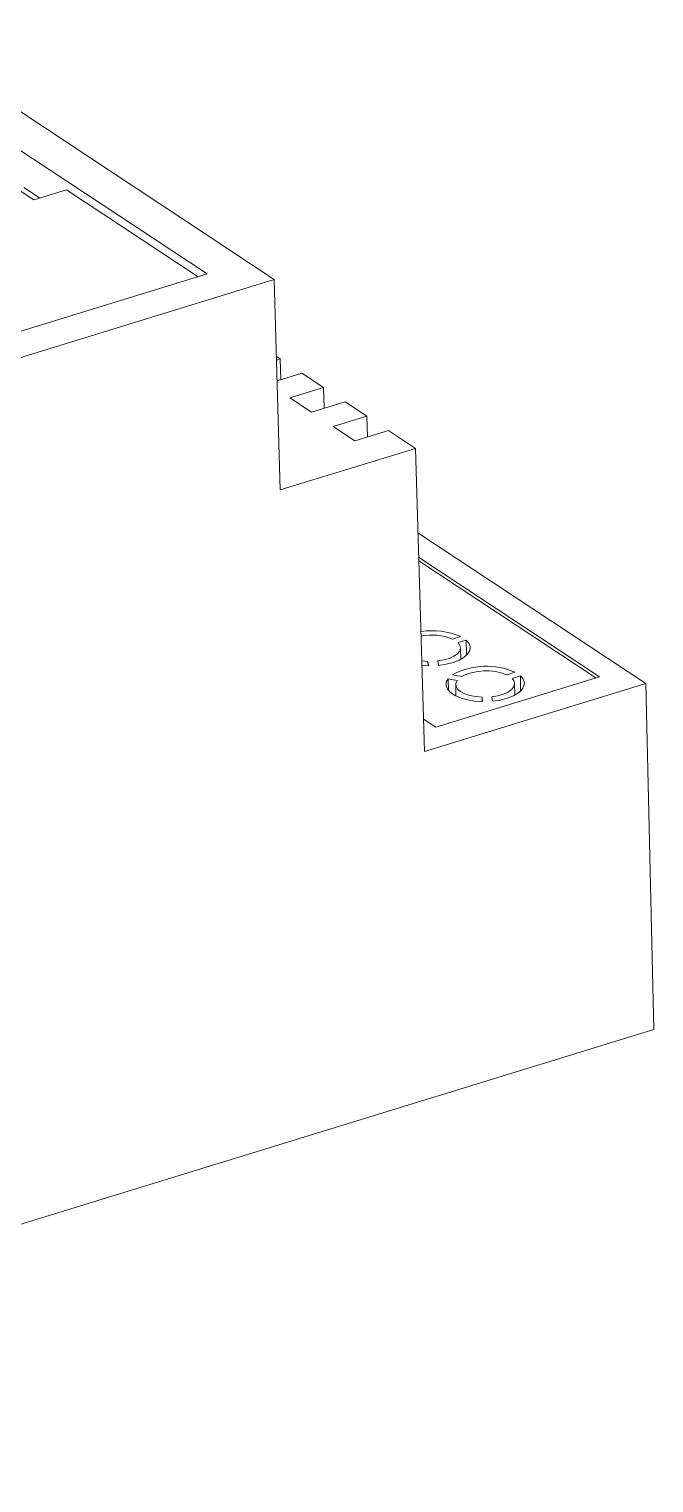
# Model space of a CAD drawing. Header units: inches. Extents: x 2944 to 3646, y 1129 to 1377.
# Drawn here: x 3205.58 to 3221.49, y 1186.85 to 1223.84 of the extents above; entities that cross this region are included whole.
import ezdxf

# ---------------------------------------------------------------- set-up
doc = ezdxf.new("R2010")
doc.units = ezdxf.units.IN
doc.header["$LTSCALE"] = 15

msp = doc.modelspace()

# ---------------------------------------------------------------- linework, layer by layer
at = {"color": 7, "linetype": 'Continuous', "lineweight": 15}
for p, q in [((3211.824, 1217.469), (3202.183, 1223.839)), ((3210.114, 1217.61), (3201.849, 1223.07)), ((3204.6, 1220.224), (3205.702, 1219.496)), ((3205.85, 1219.542), (3205.445, 1219.809)), ((3205.702, 1219.496), (3206.536, 1219.752)), ((3209.885, 1217.54), (3206.536, 1219.752)), ((3193.217, 1212.42), (3210.114, 1217.61)), ((3211.824, 1217.469), (3192.883, 1211.651)), ((3211.976, 1212.116), (3211.824, 1217.469)), ((3211.975, 1215.448), (3211.88, 1215.511)), ((3211.883, 1215.42), (3211.975, 1215.448)), ((3211.975, 1215.448), (3211.991, 1214.92)), ((3212.526, 1215.084), (3211.898, 1214.891)), ((3213.077, 1214.72), (3212.526, 1215.084)), ((3212.221, 1214.457), (3213.077, 1214.72)), ((3213.077, 1214.72), (3213.093, 1214.192)), ((3212.221, 1214.457), (3212.772, 1214.093)), ((3213.628, 1214.356), (3212.772, 1214.093)), ((3214.179, 1213.992), (3213.628, 1214.356)), ((3213.323, 1213.729), (3214.179, 1213.992)), ((3214.179, 1213.992), (3214.195, 1213.464)), ((3213.323, 1213.729), (3213.874, 1213.365)), ((3214.73, 1213.628), (3213.874, 1213.365)), ((3215.418, 1213.173), (3214.73, 1213.628)), ((3215.418, 1213.173), (3211.976, 1212.116)), ((3215.651, 1205.46), (3215.418, 1213.173)), ((3221.284, 1207.19), (3215.483, 1211.022)), ((3215.502, 1210.404), (3220.107, 1207.361)), ((3215.505, 1210.313), (3220.015, 1207.333)), ((3216.578, 1208.387), (3216.367, 1208.322)), ((3216.505, 1208.231), (3216.715, 1208.296)), ((3216.722, 1207.908), (3216.715, 1208.296)), ((3216.573, 1207.805), (3216.568, 1208.1)), ((3215.582, 1207.767), (3215.738, 1207.754)), ((3215.753, 1207.642), (3215.585, 1207.651)), ((3215.753, 1207.642), (3215.738, 1207.754)), ((3215.74, 1207.642), (3215.738, 1207.754)), ((3215.988, 1207.764), (3216.003, 1207.652)), ((3221.284, 1207.19), (3215.651, 1205.46)), ((3220.107, 1207.361), (3215.935, 1206.08)), ((3216.479, 1207.265), (3216.253, 1207.312)), ((3216.258, 1207.011), (3216.253, 1207.312)), ((3216.365, 1207.413), (3216.59, 1207.366)), ((3216.446, 1207.165), (3216.451, 1206.87)), ((3217.955, 1207.477), (3217.744, 1207.412)), ((3217.882, 1207.321), (3218.093, 1207.386)), ((3217.951, 1206.895), (3217.946, 1207.19)), ((3218.099, 1206.998), (3218.093, 1207.386)), ((3221.493, 1198.389), (3221.284, 1207.19)), ((3217.131, 1206.732), (3217.116, 1206.844)), ((3217.117, 1206.732), (3217.116, 1206.844)), ((3217.365, 1206.854), (3217.38, 1206.742)), ((3215.935, 1206.08), (3215.626, 1206.284)), ((3221.493, 1198.389), (3183.945, 1186.855))]:
    msp.add_line(p, q, dxfattribs=at)
at = {"color": 7, "linetype": 'Continuous', "lineweight": 15, "flags": 128}
for points in [[(3216.715, 1208.296), (3216.787, 1208.211), (3216.817, 1208.122), (3216.806, 1208.031), (3216.754, 1207.942), (3216.663, 1207.86), (3216.536, 1207.787), (3216.379, 1207.726), (3216.199, 1207.681), (3216.003, 1207.652)], [(3215.988, 1207.764), (3216.143, 1207.79), (3216.283, 1207.831), (3216.4, 1207.884), (3216.489, 1207.947), (3216.546, 1208.016), (3216.568, 1208.089), (3216.554, 1208.162), (3216.505, 1208.231)], [(3217.131, 1206.732), (3216.929, 1206.745), (3216.739, 1206.775), (3216.567, 1206.823), (3216.422, 1206.885), (3216.31, 1206.959), (3216.234, 1207.043), (3216.199, 1207.132), (3216.205, 1207.223), (3216.253, 1207.312)], [(3216.479, 1207.265), (3216.448, 1207.193), (3216.454, 1207.119), (3216.495, 1207.049), (3216.57, 1206.985), (3216.675, 1206.93), (3216.806, 1206.887), (3216.955, 1206.858), (3217.116, 1206.844)], [(3217.365, 1206.854), (3217.52, 1206.881), (3217.66, 1206.921), (3217.777, 1206.974), (3217.867, 1207.037), (3217.924, 1207.106), (3217.946, 1207.179), (3217.931, 1207.252), (3217.882, 1207.321)], [(3218.093, 1207.386), (3218.164, 1207.302), (3218.195, 1207.212), (3218.184, 1207.121), (3218.131, 1207.032), (3218.04, 1206.95), (3217.913, 1206.877), (3217.756, 1206.816), (3217.576, 1206.771), (3217.38, 1206.742)]]:
    msp.add_lwpolyline(points, dxfattribs=at)
at = {"color": 7, "linetype": 'Continuous', "lineweight": 15}
for centre, radius, start, end in [((3215.848, 1206.673), 1.862, 66.928, 98.9156), ((3215.835, 1206.976), 1.447, 68.4485, 100.8629), ((3217.225, 1205.813), 1.817, 66.3131, 118.2749), ((3217.218, 1206.118), 1.397, 67.8784, 116.7096)]:
    msp.add_arc(centre, radius, start, end, dxfattribs=at)

doc.saveas('drawing.dxf')
